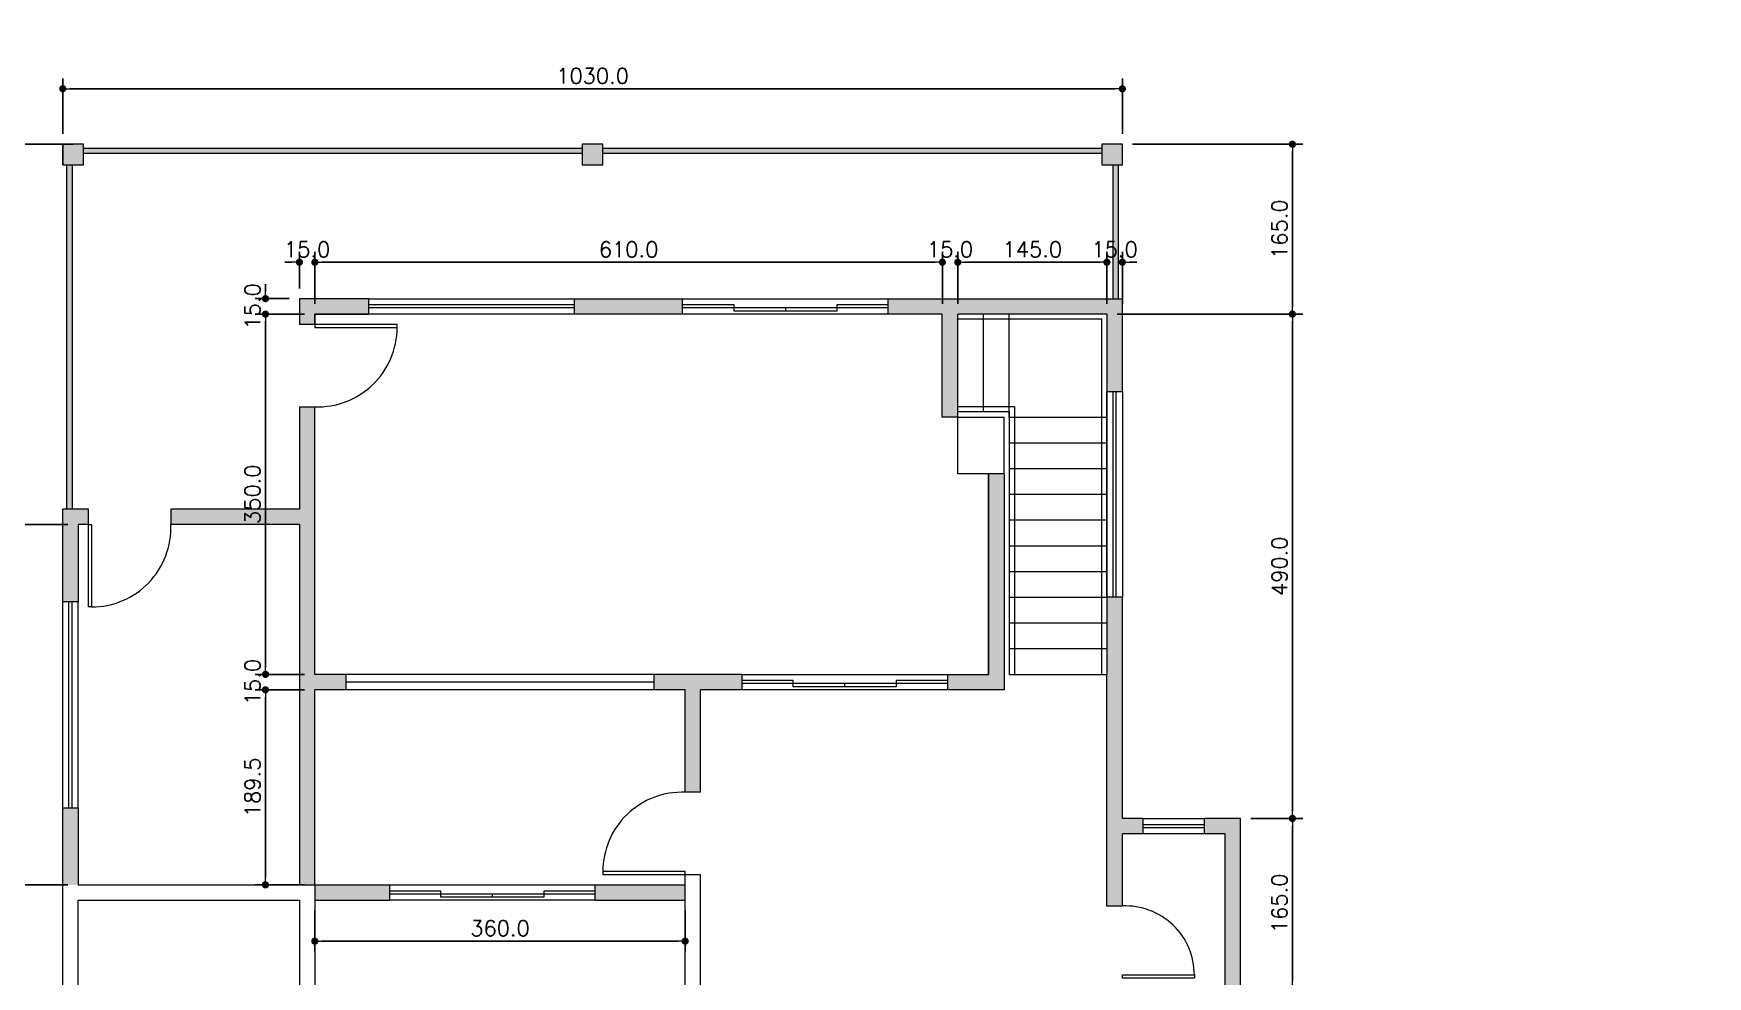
# Model space of a CAD drawing. Header units: millimetres. Extents: x 1206 to 2034, y 106 to 342.
# Drawn here: x 1859.22 to 1875.49, y 233.53 to 242.69 of the extents above; entities that cross this region are included whole.
import ezdxf

# ---------------------------------------------------------------- set-up
doc = ezdxf.new("R2010")
doc.units = ezdxf.units.MM
doc.header["$PDMODE"] = 34
doc.header["$PDSIZE"] = -5
doc.layers.get('0').update_dxf_attribs({"color": 1})
doc.layers.get('DEFPOINTS').update_dxf_attribs({"lineweight": 0})
for name, color, linetype, lineweight in [('AR-ALVENARIA', 7, 'Continuous', 9), ('AR-CARIMBO', 7, 'Continuous', 5), ('AR-CONSTRUIR', 16, 'Continuous', 9), ('AR-COTA', 1, 'Continuous', 5), ('AR-DIVISÓRIA', 7, 'Continuous', 5), ('AR-ESCADA', 252, 'Continuous', 5), ('AR-ESQUADRIA', 4, 'Continuous', 5)]:
    doc.layers.add(name, color=color, linetype=linetype, lineweight=lineweight)
doc.styles.add('100_COTAS', font='romans.shx', dxfattribs={"height": 0.15})
doc.dimstyles.new('COTA_100', dxfattribs={"dimtxt": 0.16, "dimasz": 0.07, "dimexe": 0.1, "dimexo": 0.1, "dimgap": 0.05, "dimtad": 1, "dimdec": 1, "dimlfac": 100, "dimzin": 0, "dimdsep": 46, "dimtxsty": '100_COTAS', "dimblk1": 'DOT', "dimblk2": 'DOT', "dimsah": 1, "dimcen": 0.09, "dimclrd": 256, "dimclre": 256, "dimclrt": 7, "dimaunit": 1, "dimadec": 0, "dimazin": 0, "dimtfac": 0.05, "dimtdec": 1, "dimtix": 1, "dimtofl": 0, "dimtmove": 2, "dimatfit": 3, "dimldrblk": 'DOT', "dimfxl": 1, "dimtvp": 0.75, "dimtolj": 1, "dimtzin": 0, "dimarcsym": 0})

# ---------------------------------------------------------------- blocks, each defined once
blk = doc.blocks.new('_DOT')
at = {"color": 0, "linetype": 'ByBlock'}
blk.add_line((-0.5, 0), (-1, 0), dxfattribs=at)
at = {"color": 0, "linetype": 'ByBlock', "const_width": 0.5}
blk.add_lwpolyline([(-0.25, 0, 1), (0.25, 0, 1)], format="xyb", close=True, dxfattribs=at)
blk = doc.blocks.new('*D46')
at = {"layer": 'AR-COTA', "lineweight": -2, "transparency": 16777216}
for p, q in [((1859.551, 237.916), (1858.821, 237.916)), ((1858.921, 234.486), (1858.921, 237.846)), ((1859.551, 234.416), (1858.821, 234.416))]:
    blk.add_line(p, q, dxfattribs=at)
at = {"layer": 'DEFPOINTS', "color": 0, "transparency": 16777216}
for p in [(1858.921, 237.916), (1859.651, 237.916), (1859.651, 234.416)]:
    blk.add_point(p, dxfattribs=at)
at = {"layer": 'AR-COTA', "lineweight": -2, "transparency": 16777216, "xscale": 0.07, "yscale": 0.07, "zscale": 0.07}
for p, rotation in [((1858.921, 237.916), 90), ((1858.921, 234.416), 270)]:
    blk.add_blockref('_DOT', p, dxfattribs=dict(at, rotation=rotation))
at = {"layer": 'AR-COTA', "color": 7, "transparency": 16777216, "insert": (1858.796, 236.166), "char_height": 0.15, "attachment_point": 5, "rotation": 90, "style": '100_COTAS'}
blk.add_mtext('\\A1;350.0', dxfattribs=at)
blk = doc.blocks.new('*D47')
at = {"layer": 'AR-COTA', "lineweight": -2, "transparency": 16777216}
for p, q in [((1859.601, 241.611), (1858.821, 241.611)), ((1858.921, 237.986), (1858.921, 241.541)), ((1859.551, 237.916), (1858.821, 237.916))]:
    blk.add_line(p, q, dxfattribs=at)
at = {"layer": 'DEFPOINTS', "color": 0, "transparency": 16777216}
for p in [(1858.921, 241.611), (1859.701, 241.611), (1859.651, 237.916)]:
    blk.add_point(p, dxfattribs=at)
at = {"layer": 'AR-COTA', "lineweight": -2, "transparency": 16777216, "xscale": 0.07, "yscale": 0.07, "zscale": 0.07}
for p, rotation in [((1858.921, 241.611), 90), ((1858.921, 237.916), 270)]:
    blk.add_blockref('_DOT', p, dxfattribs=dict(at, rotation=rotation))
at = {"layer": 'AR-COTA', "color": 7, "transparency": 16777216, "insert": (1858.796, 239.763), "char_height": 0.15, "attachment_point": 5, "rotation": 90, "style": '100_COTAS'}
blk.add_mtext('\\A1;369.5', dxfattribs=at)
blk = doc.blocks.new('*D48')
at = {"layer": 'AR-COTA', "lineweight": -2, "transparency": 16777216}
for p, q in [((1871.051, 235.061), (1871.554, 235.061)), ((1871.454, 233.481), (1871.454, 234.991)), ((1871.051, 233.411), (1871.554, 233.411))]:
    blk.add_line(p, q, dxfattribs=at)
at = {"layer": 'DEFPOINTS', "color": 0, "transparency": 16777216}
for p in [(1870.951, 235.061), (1871.454, 235.061), (1870.951, 233.411)]:
    blk.add_point(p, dxfattribs=at)
at = {"layer": 'AR-COTA', "lineweight": -2, "transparency": 16777216, "xscale": 0.07, "yscale": 0.07, "zscale": 0.07}
for p, rotation in [((1871.454, 235.061), 90), ((1871.454, 233.411), 270)]:
    blk.add_blockref('_DOT', p, dxfattribs=dict(at, rotation=rotation))
at = {"layer": 'AR-COTA', "color": 7, "transparency": 16777216, "insert": (1871.329, 234.236), "char_height": 0.15, "attachment_point": 5, "rotation": 90, "style": '100_COTAS'}
blk.add_mtext('\\A1;165.0', dxfattribs=at)
blk = doc.blocks.new('*D49')
at = {"layer": 'AR-COTA', "lineweight": -2, "transparency": 16777216}
for p, q in [((1869.751, 239.961), (1871.554, 239.961)), ((1871.454, 235.131), (1871.454, 239.891)), ((1871.051, 235.061), (1871.554, 235.061))]:
    blk.add_line(p, q, dxfattribs=at)
at = {"layer": 'DEFPOINTS', "color": 0, "transparency": 16777216}
for p in [(1869.651, 239.961), (1871.454, 239.961), (1870.951, 235.061)]:
    blk.add_point(p, dxfattribs=at)
at = {"layer": 'AR-COTA', "lineweight": -2, "transparency": 16777216, "xscale": 0.07, "yscale": 0.07, "zscale": 0.07}
for p, rotation in [((1871.454, 239.961), 90), ((1871.454, 235.061), 270)]:
    blk.add_blockref('_DOT', p, dxfattribs=dict(at, rotation=rotation))
at = {"layer": 'AR-COTA', "color": 7, "transparency": 16777216, "insert": (1871.329, 237.511), "char_height": 0.15, "attachment_point": 5, "rotation": 90, "style": '100_COTAS'}
blk.add_mtext('\\A1;490.0', dxfattribs=at)
blk = doc.blocks.new('*D50')
at = {"layer": 'AR-COTA', "lineweight": -2, "transparency": 16777216}
for p, q in [((1869.901, 241.611), (1871.554, 241.611)), ((1871.454, 240.031), (1871.454, 241.541)), ((1869.751, 239.961), (1871.554, 239.961))]:
    blk.add_line(p, q, dxfattribs=at)
at = {"layer": 'DEFPOINTS', "color": 0, "transparency": 16777216}
for p in [(1869.801, 241.611), (1871.454, 241.611), (1869.651, 239.961)]:
    blk.add_point(p, dxfattribs=at)
at = {"layer": 'AR-COTA', "lineweight": -2, "transparency": 16777216, "xscale": 0.07, "yscale": 0.07, "zscale": 0.07}
for p, rotation in [((1871.454, 241.611), 90), ((1871.454, 239.961), 270)]:
    blk.add_blockref('_DOT', p, dxfattribs=dict(at, rotation=rotation))
at = {"layer": 'AR-COTA', "color": 7, "transparency": 16777216, "insert": (1871.329, 240.786), "char_height": 0.15, "attachment_point": 5, "rotation": 90, "style": '100_COTAS'}
blk.add_mtext('\\A1;165.0', dxfattribs=at)
blk = doc.blocks.new('*D51')
at = {"layer": 'AR-COTA', "lineweight": -2, "transparency": 16777216}
for p, q in [((1859.501, 241.711), (1859.501, 242.25)), ((1859.571, 242.15), (1869.731, 242.15)), ((1869.801, 241.711), (1869.801, 242.25))]:
    blk.add_line(p, q, dxfattribs=at)
at = {"layer": 'DEFPOINTS', "color": 0, "transparency": 16777216}
for p in [(1869.801, 242.15), (1859.501, 241.611), (1869.801, 241.611)]:
    blk.add_point(p, dxfattribs=at)
at = {"layer": 'AR-COTA', "lineweight": -2, "transparency": 16777216, "xscale": 0.07, "yscale": 0.07, "zscale": 0.07, "rotation": 180}
blk.add_blockref('_DOT', (1859.501, 242.15), dxfattribs=at)
at = {"layer": 'AR-COTA', "lineweight": -2, "transparency": 16777216, "xscale": 0.07, "yscale": 0.07, "zscale": 0.07}
blk.add_blockref('_DOT', (1869.801, 242.15), dxfattribs=at)
at = {"layer": 'AR-COTA', "color": 7, "transparency": 16777216, "insert": (1864.651, 242.275), "char_height": 0.15, "attachment_point": 5, "style": '100_COTAS'}
blk.add_mtext('\\A1;1030.0', dxfattribs=at)
blk = doc.blocks.new('*D52')
at = {"layer": 'AR-COTA', "lineweight": -2, "transparency": 16777216}
for p, q in [((1861.951, 240.061), (1861.951, 240.565)), ((1868.051, 240.061), (1868.051, 240.565)), ((1862.021, 240.465), (1867.981, 240.465))]:
    blk.add_line(p, q, dxfattribs=at)
at = {"layer": 'DEFPOINTS', "color": 0, "transparency": 16777216}
for p in [(1868.051, 240.465), (1861.951, 239.961), (1868.051, 239.961)]:
    blk.add_point(p, dxfattribs=at)
at = {"layer": 'AR-COTA', "lineweight": -2, "transparency": 16777216, "xscale": 0.07, "yscale": 0.07, "zscale": 0.07, "rotation": 180}
blk.add_blockref('_DOT', (1861.951, 240.465), dxfattribs=at)
at = {"layer": 'AR-COTA', "lineweight": -2, "transparency": 16777216, "xscale": 0.07, "yscale": 0.07, "zscale": 0.07}
blk.add_blockref('_DOT', (1868.051, 240.465), dxfattribs=at)
at = {"layer": 'AR-COTA', "color": 7, "transparency": 16777216, "insert": (1865.001, 240.59), "char_height": 0.15, "attachment_point": 5, "style": '100_COTAS'}
blk.add_mtext('\\A1;610.0', dxfattribs=at)
blk = doc.blocks.new('*D53')
at = {"layer": 'AR-COTA', "lineweight": -2, "transparency": 16777216}
for p, q in [((1868.051, 240.061), (1868.051, 240.565)), ((1868.201, 240.061), (1868.201, 240.565)), ((1867.981, 240.465), (1867.911, 240.465)), ((1868.271, 240.465), (1868.341, 240.465))]:
    blk.add_line(p, q, dxfattribs=at)
at = {"layer": 'DEFPOINTS', "color": 0, "transparency": 16777216}
for p in [(1868.201, 240.465), (1868.051, 239.961), (1868.201, 239.961)]:
    blk.add_point(p, dxfattribs=at)
at = {"layer": 'AR-COTA', "lineweight": -2, "transparency": 16777216, "xscale": 0.07, "yscale": 0.07, "zscale": 0.07}
blk.add_blockref('_DOT', (1868.051, 240.465), dxfattribs=at)
at = {"layer": 'AR-COTA', "lineweight": -2, "transparency": 16777216, "xscale": 0.07, "yscale": 0.07, "zscale": 0.07, "rotation": 180}
blk.add_blockref('_DOT', (1868.201, 240.465), dxfattribs=at)
at = {"layer": 'AR-COTA', "color": 7, "transparency": 16777216, "insert": (1868.126, 240.59), "char_height": 0.15, "attachment_point": 5, "style": '100_COTAS'}
blk.add_mtext('\\A1;15.0', dxfattribs=at)
blk = doc.blocks.new('*D54')
at = {"layer": 'AR-COTA', "lineweight": -2, "transparency": 16777216}
for p, q in [((1868.201, 240.061), (1868.201, 240.565)), ((1869.651, 240.061), (1869.651, 240.565)), ((1868.271, 240.465), (1869.581, 240.465))]:
    blk.add_line(p, q, dxfattribs=at)
at = {"layer": 'DEFPOINTS', "color": 0, "transparency": 16777216}
for p in [(1869.651, 240.465), (1868.201, 239.961), (1869.651, 239.961)]:
    blk.add_point(p, dxfattribs=at)
at = {"layer": 'AR-COTA', "lineweight": -2, "transparency": 16777216, "xscale": 0.07, "yscale": 0.07, "zscale": 0.07, "rotation": 180}
blk.add_blockref('_DOT', (1868.201, 240.465), dxfattribs=at)
at = {"layer": 'AR-COTA', "lineweight": -2, "transparency": 16777216, "xscale": 0.07, "yscale": 0.07, "zscale": 0.07}
blk.add_blockref('_DOT', (1869.651, 240.465), dxfattribs=at)
at = {"layer": 'AR-COTA', "color": 7, "transparency": 16777216, "insert": (1868.926, 240.59), "char_height": 0.15, "attachment_point": 5, "style": '100_COTAS'}
blk.add_mtext('\\A1;145.0', dxfattribs=at)
blk = doc.blocks.new('*D55')
at = {"layer": 'AR-COTA', "lineweight": -2, "transparency": 16777216}
for p, q in [((1869.651, 240.061), (1869.651, 240.565)), ((1869.801, 240.061), (1869.801, 240.565)), ((1869.581, 240.465), (1869.511, 240.465)), ((1869.871, 240.465), (1869.941, 240.465))]:
    blk.add_line(p, q, dxfattribs=at)
at = {"layer": 'DEFPOINTS', "color": 0, "transparency": 16777216}
for p in [(1869.801, 240.465), (1869.651, 239.961), (1869.801, 239.961)]:
    blk.add_point(p, dxfattribs=at)
at = {"layer": 'AR-COTA', "lineweight": -2, "transparency": 16777216, "xscale": 0.07, "yscale": 0.07, "zscale": 0.07}
blk.add_blockref('_DOT', (1869.651, 240.465), dxfattribs=at)
at = {"layer": 'AR-COTA', "lineweight": -2, "transparency": 16777216, "xscale": 0.07, "yscale": 0.07, "zscale": 0.07, "rotation": 180}
blk.add_blockref('_DOT', (1869.801, 240.465), dxfattribs=at)
at = {"layer": 'AR-COTA', "color": 7, "transparency": 16777216, "insert": (1869.726, 240.59), "char_height": 0.15, "attachment_point": 5, "style": '100_COTAS'}
blk.add_mtext('\\A1;15.0', dxfattribs=at)
blk = doc.blocks.new('*D56')
at = {"layer": 'AR-COTA', "lineweight": -2, "transparency": 16777216}
for p, q in [((1861.801, 240.211), (1861.801, 240.565)), ((1861.951, 240.061), (1861.951, 240.565)), ((1861.731, 240.465), (1861.661, 240.465)), ((1862.021, 240.465), (1862.091, 240.465))]:
    blk.add_line(p, q, dxfattribs=at)
at = {"layer": 'DEFPOINTS', "color": 0, "transparency": 16777216}
for p in [(1861.801, 240.465), (1861.801, 240.111), (1861.951, 239.961)]:
    blk.add_point(p, dxfattribs=at)
at = {"layer": 'AR-COTA', "lineweight": -2, "transparency": 16777216, "xscale": 0.07, "yscale": 0.07, "zscale": 0.07}
blk.add_blockref('_DOT', (1861.801, 240.465), dxfattribs=at)
at = {"layer": 'AR-COTA', "lineweight": -2, "transparency": 16777216, "xscale": 0.07, "yscale": 0.07, "zscale": 0.07, "rotation": 180}
blk.add_blockref('_DOT', (1861.951, 240.465), dxfattribs=at)
at = {"layer": 'AR-COTA', "color": 7, "transparency": 16777216, "insert": (1861.876, 240.59), "char_height": 0.15, "attachment_point": 5, "style": '100_COTAS'}
blk.add_mtext('\\A1;15.0', dxfattribs=at)
blk = doc.blocks.new('*D57')
at = {"layer": 'AR-COTA', "lineweight": -2, "transparency": 16777216}
for p, q in [((1861.471, 240.181), (1861.471, 240.251)), ((1861.701, 240.111), (1861.371, 240.111)), ((1861.851, 239.961), (1861.371, 239.961)), ((1861.471, 239.891), (1861.471, 239.821))]:
    blk.add_line(p, q, dxfattribs=at)
at = {"layer": 'DEFPOINTS', "color": 0, "transparency": 16777216}
for p in [(1861.801, 240.111), (1861.471, 239.961), (1861.951, 239.961)]:
    blk.add_point(p, dxfattribs=at)
at = {"layer": 'AR-COTA', "lineweight": -2, "transparency": 16777216, "xscale": 0.07, "yscale": 0.07, "zscale": 0.07}
for p, rotation in [((1861.471, 240.111), 270), ((1861.471, 239.961), 90)]:
    blk.add_blockref('_DOT', p, dxfattribs=dict(at, rotation=rotation))
at = {"layer": 'AR-COTA', "color": 7, "transparency": 16777216, "insert": (1861.346, 240.036), "char_height": 0.15, "attachment_point": 5, "rotation": 90, "style": '100_COTAS'}
blk.add_mtext('\\A1;15.0', dxfattribs=at)
blk = doc.blocks.new('*D58')
at = {"layer": 'AR-COTA', "lineweight": -2, "transparency": 16777216}
for p, q in [((1861.851, 239.961), (1861.371, 239.961)), ((1861.471, 239.891), (1861.471, 236.531)), ((1861.851, 236.461), (1861.371, 236.461))]:
    blk.add_line(p, q, dxfattribs=at)
at = {"layer": 'DEFPOINTS', "color": 0, "transparency": 16777216}
for p in [(1861.951, 239.961), (1861.471, 236.461), (1861.951, 236.461)]:
    blk.add_point(p, dxfattribs=at)
at = {"layer": 'AR-COTA', "lineweight": -2, "transparency": 16777216, "xscale": 0.07, "yscale": 0.07, "zscale": 0.07}
for p, rotation in [((1861.471, 239.961), 90), ((1861.471, 236.461), 270)]:
    blk.add_blockref('_DOT', p, dxfattribs=dict(at, rotation=rotation))
at = {"layer": 'AR-COTA', "color": 7, "transparency": 16777216, "insert": (1861.346, 238.211), "char_height": 0.15, "attachment_point": 5, "rotation": 90, "style": '100_COTAS'}
blk.add_mtext('\\A1;350.0', dxfattribs=at)
blk = doc.blocks.new('*D59')
at = {"layer": 'AR-COTA', "lineweight": -2, "transparency": 16777216}
for p, q in [((1861.851, 236.311), (1861.371, 236.311)), ((1861.471, 236.241), (1861.471, 234.486)), ((1861.851, 234.416), (1861.371, 234.416))]:
    blk.add_line(p, q, dxfattribs=at)
at = {"layer": 'DEFPOINTS', "color": 0, "transparency": 16777216}
for p in [(1861.951, 236.311), (1861.471, 234.416), (1861.951, 234.416)]:
    blk.add_point(p, dxfattribs=at)
at = {"layer": 'AR-COTA', "lineweight": -2, "transparency": 16777216, "xscale": 0.07, "yscale": 0.07, "zscale": 0.07}
for p, rotation in [((1861.471, 236.311), 90), ((1861.471, 234.416), 270)]:
    blk.add_blockref('_DOT', p, dxfattribs=dict(at, rotation=rotation))
at = {"layer": 'AR-COTA', "color": 7, "transparency": 16777216, "insert": (1861.346, 235.363), "char_height": 0.15, "attachment_point": 5, "rotation": 90, "style": '100_COTAS'}
blk.add_mtext('\\A1;189.5', dxfattribs=at)
blk = doc.blocks.new('*D60')
at = {"layer": 'AR-COTA', "lineweight": -2, "transparency": 16777216}
for p, q in [((1861.851, 236.461), (1861.371, 236.461)), ((1861.471, 236.531), (1861.471, 236.601)), ((1861.851, 236.311), (1861.371, 236.311)), ((1861.471, 236.241), (1861.471, 236.171))]:
    blk.add_line(p, q, dxfattribs=at)
at = {"layer": 'DEFPOINTS', "color": 0, "transparency": 16777216}
for p in [(1861.951, 236.461), (1861.471, 236.311), (1861.951, 236.311)]:
    blk.add_point(p, dxfattribs=at)
at = {"layer": 'AR-COTA', "lineweight": -2, "transparency": 16777216, "xscale": 0.07, "yscale": 0.07, "zscale": 0.07}
for p, rotation in [((1861.471, 236.461), 270), ((1861.471, 236.311), 90)]:
    blk.add_blockref('_DOT', p, dxfattribs=dict(at, rotation=rotation))
at = {"layer": 'AR-COTA', "color": 7, "transparency": 16777216, "insert": (1861.346, 236.386), "char_height": 0.15, "attachment_point": 5, "rotation": 90, "style": '100_COTAS'}
blk.add_mtext('\\A1;15.0', dxfattribs=at)
blk = doc.blocks.new('*D61')
at = {"layer": 'AR-COTA', "lineweight": -2, "transparency": 16777216}
for p, q in [((1861.951, 234.166), (1861.951, 233.769)), ((1865.551, 234.166), (1865.551, 233.769)), ((1862.021, 233.869), (1865.481, 233.869))]:
    blk.add_line(p, q, dxfattribs=at)
at = {"layer": 'DEFPOINTS', "color": 0, "transparency": 16777216}
for p in [(1861.951, 234.266), (1865.551, 234.266), (1865.551, 233.869)]:
    blk.add_point(p, dxfattribs=at)
at = {"layer": 'AR-COTA', "lineweight": -2, "transparency": 16777216, "xscale": 0.07, "yscale": 0.07, "zscale": 0.07, "rotation": 180}
blk.add_blockref('_DOT', (1861.951, 233.869), dxfattribs=at)
at = {"layer": 'AR-COTA', "lineweight": -2, "transparency": 16777216, "xscale": 0.07, "yscale": 0.07, "zscale": 0.07}
blk.add_blockref('_DOT', (1865.551, 233.869), dxfattribs=at)
at = {"layer": 'AR-COTA', "color": 7, "transparency": 16777216, "insert": (1863.751, 233.994), "char_height": 0.15, "attachment_point": 5, "style": '100_COTAS'}
blk.add_mtext('\\A1;360.0', dxfattribs=at)

msp = doc.modelspace()

# ---------------------------------------------------------------- hatches: boundary and pattern name
at = {"layer": 'AR-CONSTRUIR'}
h = msp.add_hatch(color=256, dxfattribs=at)
h.dxf.hatch_style = 1
h.paths.add_polyline_path([(1859.7009, 241.6107), (1859.5009, 241.6107), (1859.5009, 241.4107), (1859.7009, 241.4107)])
h.paths.add_polyline_path([(1864.5509, 241.5707), (1859.7009, 241.5707), (1859.7009, 241.5207), (1864.5509, 241.5207)])
h.paths.add_polyline_path([(1864.7509, 241.6107), (1864.5509, 241.6107), (1864.5509, 241.4107), (1864.7509, 241.4107)])
h.paths.add_polyline_path([(1869.6009, 241.5707), (1864.7509, 241.5707), (1864.7509, 241.5207), (1869.6009, 241.5207)])
h.paths.add_polyline_path([(1869.8009, 241.6107), (1869.6009, 241.6107), (1869.6009, 241.4107), (1869.8009, 241.4107)])
h.paths.add_polyline_path([(1869.7609, 241.4107), (1869.7109, 241.4107), (1869.7109, 240.1107), (1869.7609, 240.1107)])
h.paths.add_polyline_path([(1869.8009, 240.1107), (1867.5259, 240.1107), (1867.5259, 239.9607), (1868.0509, 239.9607), (1868.0509, 238.9607), (1868.2009, 238.9607), (1868.2009, 239.9607), (1869.6509, 239.9607), (1869.6509, 239.2107), (1869.8009, 239.2107)])
h.paths.add_polyline_path([(1868.6509, 238.4107), (1868.5009, 238.4107), (1868.5009, 236.4607), (1868.6509, 236.4607)])
h.paths.add_polyline_path([(1869.8009, 236.4607), (1869.6509, 236.4607), (1869.6509, 234.2107), (1869.8009, 234.2107), (1869.8009, 235.0607)])
h.paths.add_polyline_path([(1869.8009, 237.2107), (1869.6509, 237.2107), (1869.6509, 236.4607), (1869.8009, 236.4607)])
h.paths.add_polyline_path([(1870.0009, 235.0607), (1869.8009, 235.0607), (1869.8009, 234.9107), (1870.0009, 234.9107)])
h.paths.add_polyline_path([(1870.9509, 235.0607), (1870.6009, 235.0607), (1870.6009, 234.9107), (1870.8009, 234.9107), (1870.8009, 233.4107), (1870.9509, 233.4107)])
h.paths.add_polyline_path([(1868.6509, 236.4607), (1868.1009, 236.4607), (1868.1009, 236.3107), (1868.6509, 236.3107)])
h.paths.add_polyline_path([(1866.1009, 236.4607), (1865.2509, 236.4607), (1865.2509, 236.3107), (1865.5509, 236.3107), (1865.5509, 235.3157), (1865.7009, 235.3157), (1865.7009, 236.3107), (1866.1009, 236.3107)])
h.paths.add_polyline_path([(1862.2509, 236.4607), (1861.8009, 236.4607), (1861.8009, 234.4157), (1861.9509, 234.4157), (1861.9509, 236.3107), (1862.2509, 236.3107)])
h.paths.add_polyline_path([(1862.6759, 234.4157), (1861.9509, 234.4157), (1861.9509, 234.2657), (1862.6759, 234.2657)])
h.paths.add_polyline_path([(1865.5509, 234.4157), (1864.6759, 234.4157), (1864.6759, 234.2657), (1865.5509, 234.2657)])
h.paths.add_polyline_path([(1861.9509, 239.0607), (1861.8009, 239.0607), (1861.8009, 238.0657), (1860.5509, 238.0657), (1860.5509, 237.9157), (1861.8009, 237.9157), (1861.8009, 236.4607), (1861.9509, 236.4607)])
h.paths.add_polyline_path([(1862.4759, 240.1107), (1861.8009, 240.1107), (1861.8009, 239.8607), (1861.9509, 239.8607), (1861.9509, 239.9607), (1862.4759, 239.9607)])
h.paths.add_polyline_path([(1865.5259, 240.1107), (1864.4759, 240.1107), (1864.4759, 239.9607), (1865.5259, 239.9607)])
h.paths.add_polyline_path([(1859.7509, 238.0657), (1859.5009, 238.0657), (1859.5009, 237.1657), (1859.6509, 237.1657), (1859.6509, 237.9157), (1859.7509, 237.9157)])
h.paths.add_polyline_path([(1859.5909, 241.4107), (1859.5409, 241.4107), (1859.5409, 238.0657), (1859.5909, 238.0657)])
h.paths.add_polyline_path([(1859.6509, 235.1657), (1859.5009, 235.1657), (1859.5009, 234.4157), (1859.6509, 234.4157)])

# ---------------------------------------------------------------- linework, layer by layer
at = {"layer": 'AR-ALVENARIA', "color": 8}
for p, q in [((1859.5009, 241.4107), (1859.5009, 241.6107)), ((1869.8009, 241.6107), (1869.6009, 241.6107)), ((1862.4759, 240.1107), (1861.8009, 240.1107)), ((1861.8009, 240.1107), (1861.8009, 239.8607)), ((1862.4759, 239.9607), (1862.4759, 240.1107)), ((1864.4759, 240.1107), (1865.5259, 240.1107)), ((1864.4759, 239.9607), (1864.4759, 240.1107)), ((1865.5259, 239.9607), (1865.5259, 240.1107)), ((1869.8009, 239.2107), (1869.8009, 240.1107)), ((1862.4759, 239.9607), (1861.9509, 239.9607)), ((1861.9509, 239.8607), (1861.9509, 239.9607)), ((1861.9509, 239.9607), (1862.4759, 239.9607)), ((1861.9509, 239.9607), (1861.9509, 239.8607)), ((1865.5259, 239.9607), (1864.4759, 239.9607)), ((1868.0509, 238.9607), (1868.0509, 239.9607)), ((1868.2009, 238.9607), (1868.2009, 239.9607)), ((1869.6509, 239.9607), (1869.6509, 239.2107)), ((1869.8009, 239.2107), (1869.8009, 239.9607)), ((1861.9509, 239.8607), (1861.8009, 239.8607)), ((1861.8009, 239.0607), (1861.8009, 238.0657)), ((1861.8009, 239.0607), (1861.9509, 239.0607)), ((1861.9509, 236.4607), (1861.9509, 239.0607)), ((1869.6509, 239.2107), (1869.8009, 239.2107)), ((1869.6509, 239.2107), (1869.6509, 237.2107)), ((1868.2009, 238.9607), (1868.0509, 238.9607)), ((1868.2009, 238.4107), (1868.2009, 238.9607)), ((1868.2009, 238.9607), (1868.6509, 238.9607)), ((1868.6509, 238.4107), (1868.6509, 238.9607)), ((1868.6509, 238.4107), (1868.2009, 238.4107)), ((1868.5009, 238.4107), (1868.5009, 236.4607)), ((1868.5009, 236.4607), (1868.5009, 238.4107)), ((1868.6509, 238.4107), (1868.6509, 236.3107)), ((1859.5009, 237.1657), (1859.5009, 238.0657)), ((1859.7509, 238.0657), (1859.5009, 238.0657)), ((1859.7509, 237.9157), (1859.7509, 238.0657)), ((1861.8009, 238.0657), (1860.5509, 238.0657)), ((1860.5509, 238.0657), (1860.5509, 237.9157)), ((1859.6509, 237.9157), (1859.6509, 237.1657)), ((1859.7509, 237.9157), (1859.6509, 237.9157)), ((1861.8009, 237.9157), (1860.5509, 237.9157)), ((1861.8009, 237.9157), (1861.8009, 234.4157)), ((1859.6509, 237.1657), (1859.5009, 237.1657)), ((1869.8009, 237.2107), (1869.6509, 237.2107)), ((1869.6509, 237.2107), (1869.6509, 236.4607)), ((1869.8009, 235.0607), (1869.8009, 237.2107)), ((1869.8009, 236.4607), (1869.8009, 237.2107)), ((1862.2509, 236.4607), (1861.9509, 236.4607)), ((1862.2509, 236.4607), (1862.2509, 236.3107)), ((1866.1009, 236.4607), (1865.2509, 236.4607)), ((1865.2509, 236.3107), (1865.2509, 236.4607)), ((1866.1009, 236.4607), (1866.1009, 236.3107)), ((1868.1009, 236.4607), (1868.1009, 236.3107)), ((1868.1009, 236.4607), (1868.5009, 236.4607)), ((1869.6509, 234.2081), (1869.6509, 236.4607)), ((1862.2509, 236.3107), (1861.9509, 236.3107)), ((1861.9509, 234.4157), (1861.9509, 236.3107)), ((1865.5509, 236.3107), (1865.2509, 236.3107)), ((1865.5509, 235.3157), (1865.5509, 236.3107)), ((1865.7009, 235.3157), (1865.7009, 236.3107)), ((1866.1009, 236.3107), (1865.7009, 236.3107)), ((1868.6509, 236.3107), (1868.1009, 236.3107)), ((1865.7009, 235.3157), (1865.5509, 235.3157)), ((1859.5009, 233.0032), (1859.5009, 235.1657)), ((1859.5009, 235.1657), (1859.6509, 235.1657)), ((1859.6509, 235.1657), (1859.6509, 234.4157)), ((1870.0009, 235.0607), (1869.8009, 235.0607)), ((1870.0009, 235.0607), (1870.0009, 234.9107)), ((1870.9509, 235.0607), (1870.6009, 235.0607)), ((1870.6009, 234.9107), (1870.6009, 235.0607)), ((1870.9509, 233.4107), (1870.9509, 235.0607)), ((1869.8009, 234.2081), (1869.8009, 234.9107)), ((1870.0009, 234.9107), (1869.8009, 234.9107)), ((1870.8009, 234.9107), (1870.6009, 234.9107)), ((1870.8009, 233.4107), (1870.8009, 234.9107)), ((1865.5509, 231.4107), (1865.5509, 234.5157)), ((1865.5509, 234.4157), (1865.5509, 234.5157)), ((1865.5509, 234.5157), (1865.7009, 234.5157)), ((1865.7009, 231.2607), (1865.7009, 234.5157)), ((1859.6509, 234.4157), (1861.8009, 234.4157)), ((1861.9509, 234.4157), (1862.6759, 234.4157)), ((1859.6509, 233.0032), (1859.6509, 234.2657)), ((1859.6509, 234.2657), (1861.8009, 234.2657)), ((1861.8009, 234.2657), (1861.8009, 230.7407)), ((1861.9509, 234.2657), (1861.9509, 230.7407)), ((1869.6509, 234.2081), (1869.6509, 234.2107)), ((1869.6509, 234.2107), (1869.8009, 234.2107))]:
    msp.add_line(p, q, dxfattribs=at)
for points in [[(1859.5009, 241.4107), (1859.7009, 241.4107), (1859.7009, 241.6107), (1859.5009, 241.6107)], [(1864.5509, 241.4107), (1864.7509, 241.4107), (1864.7509, 241.6107), (1864.5509, 241.6107)], [(1869.6009, 241.4107), (1869.8009, 241.4107), (1869.8009, 241.6107), (1869.6009, 241.6107)]]:
    msp.add_lwpolyline(points, close=True, dxfattribs=at)
at = {"layer": 'AR-ALVENARIA'}
msp.add_circle((1875.4893, 228.9208), 24.9856, dxfattribs=at)
at = {"layer": 'AR-CARIMBO', "color": 8}
for p, q in [((1867.5259, 239.9607), (1867.5259, 240.1107)), ((1867.5259, 240.1107), (1869.8009, 240.1107)), ((1868.0509, 239.9607), (1867.5259, 239.9607)), ((1869.6509, 239.9607), (1868.2009, 239.9607)), ((1862.6759, 234.4157), (1862.6759, 234.2657)), ((1864.6759, 234.4157), (1865.5509, 234.4157)), ((1864.6759, 234.2657), (1864.6759, 234.4157)), ((1861.9509, 234.2657), (1862.6759, 234.2657)), ((1864.6759, 234.2657), (1865.5509, 234.2657))]:
    msp.add_line(p, q, dxfattribs=at)
at = {"layer": 'AR-CONSTRUIR'}
for p, q in [((1861.8009, 234.4157), (1861.9509, 234.4157)), ((1861.9509, 234.4157), (1861.9509, 234.2657))]:
    msp.add_line(p, q, dxfattribs=at)
at = {"layer": 'AR-DIVISÓRIA', "color": 8}
for p, q in [((1864.5509, 241.5707), (1859.7009, 241.5707)), ((1864.5509, 241.5207), (1859.7009, 241.5207)), ((1869.6009, 241.5707), (1864.7509, 241.5707)), ((1869.6009, 241.5207), (1864.7509, 241.5207)), ((1859.5409, 238.0657), (1859.5409, 241.4107)), ((1859.5909, 241.4107), (1859.5909, 238.0657)), ((1869.7109, 240.1107), (1869.7109, 241.4107)), ((1869.7609, 241.4107), (1869.7609, 240.1107))]:
    msp.add_line(p, q, dxfattribs=at)
at = {"layer": 'AR-ESCADA', "color": 8}
for p, q in [((1869.6009, 239.9107), (1868.2009, 239.9107)), ((1868.4509, 239.0107), (1868.4509, 239.9607)), ((1868.7009, 238.9607), (1868.7009, 239.9607)), ((1869.6009, 236.4607), (1869.6009, 239.9107)), ((1868.7509, 239.0607), (1868.2009, 239.0607)), ((1868.7509, 239.0607), (1868.7509, 236.4607)), ((1868.7009, 239.0107), (1868.2009, 239.0107)), ((1868.7009, 239.0107), (1868.7009, 236.4607)), ((1868.7009, 238.9607), (1869.6509, 238.9607)), ((1868.7009, 238.7107), (1869.6509, 238.7107)), ((1868.7009, 238.4607), (1869.6509, 238.4607)), ((1868.7009, 238.2107), (1869.6509, 238.2107)), ((1868.7009, 237.9607), (1869.6509, 237.9607)), ((1868.7009, 237.7107), (1869.6509, 237.7107)), ((1868.7009, 237.4607), (1869.6509, 237.4607)), ((1868.7009, 237.2107), (1869.6509, 237.2107)), ((1868.7009, 236.9607), (1869.6509, 236.9607)), ((1868.7009, 236.7107), (1869.6509, 236.7107)), ((1868.7009, 236.4607), (1869.6509, 236.4607))]:
    msp.add_line(p, q, dxfattribs=at)
at = {"layer": 'AR-ESQUADRIA', "color": 8}
for p, q in [((1862.4759, 240.1107), (1864.4759, 240.1107)), ((1864.4759, 240.0507), (1862.4759, 240.0507)), ((1865.5259, 240.1107), (1867.5259, 240.1107)), ((1866.0259, 240.0507), (1865.5259, 240.0507)), ((1866.0259, 239.9907), (1866.0259, 240.0507)), ((1867.5259, 240.0507), (1867.0259, 240.0507)), ((1867.0259, 240.0507), (1867.0259, 239.9907)), ((1864.4759, 240.0207), (1862.4759, 240.0207)), ((1864.4759, 239.9607), (1862.4759, 239.9607)), ((1867.5259, 240.0207), (1865.5259, 240.0207)), ((1867.5259, 239.9607), (1865.5259, 239.9607)), ((1867.0259, 239.9907), (1866.0259, 239.9907)), ((1866.5259, 240.0207), (1866.5259, 239.9907)), ((1869.6509, 237.2107), (1869.6509, 239.2107)), ((1869.7109, 237.2107), (1869.7109, 239.2107)), ((1869.7409, 237.2107), (1869.7409, 239.2107)), ((1869.8009, 239.2107), (1869.8009, 237.2107)), ((1859.5009, 235.1657), (1859.5009, 237.1657)), ((1859.5609, 235.1657), (1859.5609, 237.1657)), ((1859.5909, 235.1657), (1859.5909, 237.1657)), ((1859.6509, 235.1657), (1859.6509, 237.1657)), ((1865.2509, 236.4607), (1862.2509, 236.4607)), ((1866.1009, 236.4607), (1868.1009, 236.4607)), ((1865.2509, 236.3857), (1862.2509, 236.3857)), ((1865.2509, 236.3107), (1862.2509, 236.3107)), ((1866.6009, 236.4007), (1866.1009, 236.4007)), ((1868.1009, 236.3707), (1866.1009, 236.3707)), ((1868.1009, 236.3107), (1866.1009, 236.3107)), ((1866.6009, 236.3407), (1866.6009, 236.4007)), ((1867.6009, 236.3407), (1866.6009, 236.3407)), ((1867.1009, 236.3707), (1867.1009, 236.3407)), ((1868.1009, 236.4007), (1867.6009, 236.4007)), ((1867.6009, 236.4007), (1867.6009, 236.3407)), ((1870.0009, 235.0607), (1870.6009, 235.0607)), ((1870.6009, 235.0007), (1870.0009, 235.0007)), ((1870.6009, 234.9707), (1870.0009, 234.9707)), ((1870.6009, 234.9107), (1870.0009, 234.9107)), ((1862.6759, 234.4157), (1864.6759, 234.4157)), ((1863.1759, 234.3557), (1862.6759, 234.3557)), ((1863.1759, 234.2957), (1863.1759, 234.3557)), ((1864.6759, 234.3557), (1864.1759, 234.3557)), ((1864.1759, 234.3557), (1864.1759, 234.2957)), ((1864.6759, 234.3257), (1862.6759, 234.3257)), ((1864.6759, 234.2657), (1862.6759, 234.2657)), ((1864.1759, 234.2957), (1863.1759, 234.2957)), ((1863.6759, 234.3257), (1863.6759, 234.2957))]:
    msp.add_line(p, q, dxfattribs=at)
for points in [[(1862.7509, 239.8307), (1862.7509, 239.8607), (1861.9509, 239.8607), (1861.9509, 239.8307)], [(1859.7809, 237.1157), (1859.7509, 237.1157), (1859.7509, 237.9157), (1859.7809, 237.9157)], [(1864.7509, 234.5457), (1864.7509, 234.5157), (1865.5509, 234.5157), (1865.5509, 234.5457)], [(1869.8009, 233.5407), (1870.5009, 233.5407), (1870.5009, 233.5107), (1869.8009, 233.5107)]]:
    msp.add_lwpolyline(points, close=True, dxfattribs=at)
for centre, radius, start, end in [((1861.9803, 239.8307), 0.7706, 267.81062, 0), ((1859.7809, 237.8862), 0.7706, 270, 2.18938), ((1865.5214, 234.5457), 0.7706, 87.81062, 180), ((1869.8302, 233.5407), 0.6706, 360, 92.5089)]:
    msp.add_arc(centre, radius, start, end, dxfattribs=at)

# ---------------------------------------------------------------- dimensions: what is measured, and where the dimension line sits
at = {"layer": 'AR-COTA'}
for base, p1, p2, picture, middle in [((1869.8009, 242.1496), (1859.5009, 241.6107), (1869.8009, 241.6107), '*D51', (1864.6509, 242.2746)), ((1861.8009, 240.4652), (1861.9509, 239.9607), (1861.8009, 240.1107), '*D56', (1861.8759, 240.5902)), ((1868.0509, 240.4652), (1861.9509, 239.9607), (1868.0509, 239.9607), '*D52', (1865.0009, 240.5902)), ((1868.2009, 240.4652), (1868.0509, 239.9607), (1868.2009, 239.9607), '*D53', (1868.1259, 240.5902)), ((1869.6509, 240.4652), (1868.2009, 239.9607), (1869.6509, 239.9607), '*D54', (1868.9259, 240.5902)), ((1869.8009, 240.4652), (1869.6509, 239.9607), (1869.8009, 239.9607), '*D55', (1869.7259, 240.5902)), ((1865.5509, 233.8685), (1861.9509, 234.2657), (1865.5509, 234.2657), '*D61', (1863.7509, 233.9935))]:
    dim = msp.add_linear_dim(base=base, p1=p1, p2=p2, dimstyle='COTA_100', dxfattribs=at)
    dim.commit()
    dim.dimension.update_dxf_attribs({"geometry": picture, "text_midpoint": middle})
for base, p1, p2, picture, middle in [((1858.921, 241.6107), (1859.6509, 237.9157), (1859.7009, 241.6107), '*D47', (1858.796, 239.7632)), ((1871.4544, 241.6107), (1869.6509, 239.9607), (1869.8009, 241.6107), '*D50', (1871.3294, 240.7857)), ((1861.4705, 239.9607), (1861.8009, 240.1107), (1861.9509, 239.9607), '*D57', (1861.3455, 240.0357)), ((1861.4705, 236.4607), (1861.9509, 239.9607), (1861.9509, 236.4607), '*D58', (1861.3455, 238.2107)), ((1871.4544, 239.9607), (1870.9509, 235.0607), (1869.6509, 239.9607), '*D49', (1871.3294, 237.5107)), ((1858.921, 237.9157), (1859.6509, 234.4157), (1859.6509, 237.9157), '*D46', (1858.796, 236.1657)), ((1861.4705, 236.3107), (1861.9509, 236.4607), (1861.9509, 236.3107), '*D60', (1861.3455, 236.3857)), ((1861.4705, 234.4157), (1861.9509, 236.3107), (1861.9509, 234.4157), '*D59', (1861.3455, 235.3632)), ((1871.4544, 235.0607), (1870.9509, 233.4107), (1870.9509, 235.0607), '*D48', (1871.3294, 234.2357))]:
    dim = msp.add_linear_dim(base=base, p1=p1, p2=p2, angle=90, dimstyle='COTA_100', dxfattribs=at)
    dim.commit()
    dim.dimension.update_dxf_attribs({"geometry": picture, "text_midpoint": middle})

doc.saveas('drawing.dxf')
